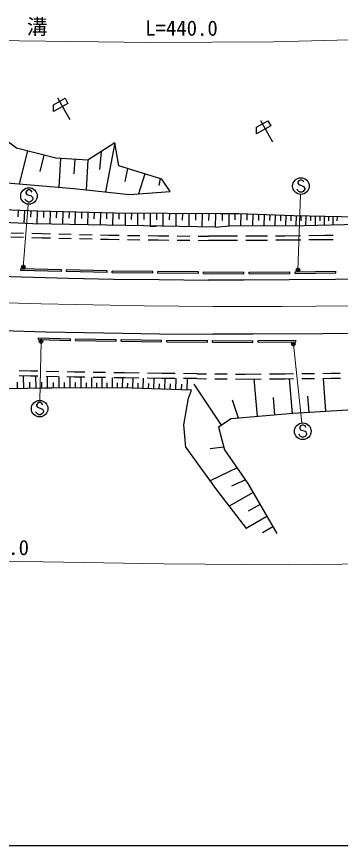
# Model space of a CAD drawing. Units: millimetres at full size, sheet at 1:1000; details may follow other scales. Extents: x -23043849 to 100512, y -219615026 to 21267.
# Drawn here: x -22776558 to -22737634, y -219430026 to -219330289 of the extents above; entities that cross this region are included whole.
import ezdxf
from ezdxf.enums import TextEntityAlignment as Align

# ---------------------------------------------------------------- set-up
doc = ezdxf.new("R2010")
doc.units = ezdxf.units.MM
doc.header["$LTSCALE"] = 1000
doc.header["$PDMODE"] = 32
doc.header["$PDSIZE"] = 500
for name, color, linetype, lineweight in [('M-BGD', 7, 'Continuous', 25), ('M-BMK', 2, 'Continuous', 13), ('M-STR-HTXT', 7, 'Continuous', 13), ('M-STR-STRC', 7, 'Continuous', 25), ('M-TTL-BAND', 7, 'Continuous', 25)]:
    doc.layers.add(name, color=color, linetype=linetype, lineweight=lineweight)
doc.styles.add('ＭＳ ゴシック', font='')
doc.styles.get('ＭＳ ゴシック').set_extended_font_data('MS Gothic')

msp = doc.modelspace()

# ---------------------------------------------------------------- linework, layer by layer
at = {"layer": 'M-BGD'}
for p, q in [((-22770383, -219340732), (-22772118, -219341708)), ((-22772116, -219340905), (-22770730, -219340125)), ((-22770123, -219342725), (-22771596, -219340125)), ((-22770730, -219340125), (-22770383, -219340732)), ((-22772118, -219341708), (-22772116, -219340905)), ((-22745999, -219343425), (-22747734, -219344401)), ((-22747734, -219344401), (-22747733, -219343598)), ((-22747733, -219343598), (-22746346, -219342818)), ((-22745739, -219345418), (-22747213, -219342818)), ((-22746346, -219342818), (-22745999, -219343425)), ((-22764753, -219345494), (-22765853, -219351390)), ((-22775245, -219346462), (-22776243, -219350412)), ((-22766408, -219346546), (-22766578, -219348673)), ((-22773270, -219346961), (-22773769, -219348936)), ((-22771279, -219347356), (-22771495, -219350813)), ((-22769550, -219347464), (-22769658, -219349193)), ((-22768003, -219347561), (-22768192, -219351131)), ((-22763212, -219348569), (-22763561, -219350115)), ((-22761151, -219349203), (-22761896, -219351626)), ((-22759285, -219349776), (-22759471, -219350600)), ((-22758117, -219351352), (-22759088, -219349837)), ((-22776377, -219353602), (-22776406, -219354367)), ((-22775611, -219353631), (-22775670, -219355168)), ((-22774843, -219353660), (-22774872, -219354429)), ((-22774075, -219353690), (-22774133, -219355222)), ((-22773308, -219353709), (-22773327, -219354476)), ((-22772541, -219353729), (-22772580, -219355253)), ((-22771779, -219353748), (-22771798, -219354510)), ((-22771016, -219353767), (-22771055, -219355284)), ((-22770258, -219353786), (-22770277, -219354545)), ((-22769499, -219353805), (-22769538, -219355314)), ((-22768745, -219353825), (-22768764, -219354579)), ((-22767991, -219353844), (-22768028, -219355345)), ((-22767240, -219353863), (-22767259, -219354613)), ((-22766490, -219353882), (-22766527, -219355375)), ((-22765743, -219353901), (-22765762, -219354647)), ((-22764997, -219353919), (-22765034, -219355405)), ((-22764254, -219353931), (-22764260, -219354673)), ((-22763511, -219353937), (-22763523, -219355435)), ((-22762762, -219353943), (-22762768, -219354692)), ((-22762013, -219353949), (-22762026, -219355464)), ((-22761256, -219353955), (-22761262, -219354713)), ((-22760498, -219353962), (-22760511, -219355494)), ((-22759732, -219353968), (-22759739, -219354734)), ((-22758966, -219353974), (-22758979, -219355524)), ((-22758192, -219353981), (-22758198, -219354755)), ((-22757417, -219353987), (-22757430, -219355554)), ((-22756634, -219353994), (-22756640, -219354777)), ((-22755850, -219354000), (-22755863, -219355584)), ((-22755058, -219354007), (-22755065, -219354799)), ((-22754266, -219354013), (-22754279, -219355615)), ((-22753465, -219354020), (-22753471, -219354821)), ((-22752664, -219354026), (-22752677, -219355647)), ((-22751853, -219354032), (-22751857, -219354842)), ((-22751043, -219354035), (-22751049, -219355492)), ((-22750315, -219354038), (-22750318, -219354766)), ((-22749587, -219354049), (-22749636, -219355481)), ((-22748870, -219354074), (-22748895, -219354790)), ((-22748154, -219354099), (-22748202, -219355474)), ((-22747466, -219354123), (-22747490, -219354810)), ((-22746778, -219354146), (-22746824, -219355468)), ((-22746118, -219354169), (-22746141, -219354830)), ((-22745457, -219354192), (-22745501, -219355461)), ((-22744823, -219354214), (-22744845, -219354849)), ((-22744188, -219354236), (-22744231, -219355455)), ((-22743579, -219354258), (-22743600, -219354867)), ((-22742970, -219354275), (-22742996, -219355449)), ((-22742383, -219354288), (-22742396, -219354875)), ((-22741796, -219354301), (-22741821, -219355440)), ((-22741226, -219354313), (-22741239, -219354883)), ((-22740657, -219354326), (-22740680, -219355412)), ((-22740113, -219354338), (-22740125, -219354881)), ((-22739570, -219354349), (-22739593, -219355385)), ((-22739053, -219354361), (-22739064, -219354879)), ((-22738535, -219354372), (-22738556, -219355360)), ((-22738041, -219354383), (-22738052, -219354877)), ((-22760510, -219355534), (-22759745, -219355522)), ((-22777219, -219356302), (-22775720, -219356342)), ((-22774720, -219356369), (-22773474, -219356402)), ((-22773474, -219356402), (-22772477, -219356425)), ((-22771478, -219356448), (-22769978, -219356483)), ((-22768978, -219356506), (-22767479, -219356541)), ((-22766479, -219356564), (-22765483, -219356587)), ((-22765483, -219356587), (-22764234, -219356604)), ((-22763234, -219356618), (-22761734, -219356638)), ((-22760734, -219356652), (-22759485, -219356669)), ((-22759485, -219356669), (-22758242, -219356680)), ((-22757242, -219356689), (-22755742, -219356703)), ((-22742416, -219356678), (-22744315, -219356699)), ((-22739517, -219356645), (-22741416, -219356666)), ((-22738517, -219356634), (-22739517, -219356645)), ((-22777233, -219356801), (-22775734, -219356842)), ((-22774734, -219356868), (-22773486, -219356902)), ((-22773486, -219356902), (-22772488, -219356925)), ((-22771488, -219356948), (-22769989, -219356983)), ((-22768989, -219357006), (-22767490, -219357041)), ((-22766490, -219357064), (-22765492, -219357087)), ((-22765492, -219357087), (-22764241, -219357104)), ((-22763241, -219357118), (-22761742, -219357138)), ((-22760742, -219357152), (-22759491, -219357169)), ((-22759491, -219357169), (-22758246, -219357180)), ((-22757246, -219357189), (-22755747, -219357203)), ((-22754747, -219357212), (-22753502, -219357223)), ((-22754742, -219356712), (-22753499, -219356723)), ((-22751510, -219357225), (-22753502, -219357223)), ((-22751509, -219356725), (-22753499, -219356723)), ((-22750012, -219357227), (-22751510, -219357225)), ((-22750013, -219356727), (-22751509, -219356725)), ((-22747517, -219356731), (-22749013, -219356729)), ((-22747515, -219357231), (-22749013, -219357229)), ((-22746416, -219356720), (-22747517, -219356731)), ((-22746412, -219357220), (-22747515, -219357231)), ((-22744315, -219356699), (-22745416, -219356710)), ((-22744310, -219357199), (-22745413, -219357210)), ((-22742410, -219357178), (-22744310, -219357199)), ((-22739511, -219357145), (-22741411, -219357166)), ((-22738509, -219357134), (-22739511, -219357145)), ((-22771175, -219360776), (-22776044, -219360646)), ((-22771180, -219360976), (-22771175, -219360776)), ((-22765683, -219360891), (-22770554, -219360783)), ((-22765687, -219361091), (-22765683, -219360891)), ((-22760170, -219360959), (-22765062, -219360905)), ((-22760172, -219361159), (-22760170, -219360959)), ((-22754705, -219361013), (-22759567, -219360976)), ((-22754707, -219361213), (-22754705, -219361013)), ((-22754104, -219361211), (-22754103, -219361011)), ((-22754103, -219361011), (-22749225, -219361034)), ((-22748600, -219361035), (-22743697, -219360995)), ((-22748598, -219361235), (-22748600, -219361035)), ((-22743087, -219360986), (-22738200, -219360929)), ((-22743085, -219361186), (-22743087, -219360986)), ((-22773944, -219369163), (-22773939, -219368963)), ((-22773939, -219368963), (-22770082, -219369051)), ((-22769458, -219369259), (-22769454, -219369059)), ((-22769454, -219369059), (-22764600, -219369150)), ((-22763979, -219369363), (-22763977, -219369163)), ((-22763977, -219369163), (-22759121, -219369215)), ((-22758505, -219369428), (-22758503, -219369228)), ((-22758503, -219369228), (-22753627, -219369284)), ((-22753025, -219369282), (-22748151, -219369294)), ((-22753025, -219369482), (-22753025, -219369282)), ((-22747525, -219369287), (-22743010, -219369245)), ((-22747523, -219369487), (-22747525, -219369287)), ((-22774874, -219373546), (-22776248, -219373506)), ((-22774859, -219372946), (-22776231, -219372907)), ((-22775677, -219375043), (-22775708, -219373522)), ((-22774006, -219373565), (-22774874, -219373546)), ((-22773993, -219372965), (-22774859, -219372946)), ((-22774223, -219375014), (-22774252, -219373560)), ((-22771507, -219373621), (-22773007, -219373588)), ((-22771493, -219373021), (-22772993, -219372988)), ((-22772823, -219374992), (-22772825, -219373592)), ((-22771455, -219374990), (-22771457, -219373622)), ((-22769639, -219373663), (-22770507, -219373643)), ((-22769627, -219373063), (-22770493, -219373044)), ((-22768361, -219373086), (-22769627, -219373063)), ((-22765861, -219373130), (-22767361, -219373104)), ((-22763595, -219373171), (-22764861, -219373148)), ((-22761837, -219373196), (-22763595, -219373171)), ((-22759079, -219373236), (-22760837, -219373211)), ((-22757481, -219373245), (-22759079, -219373236)), ((-22754884, -219373260), (-22756482, -219373251)), ((-22754884, -219373260), (-22753728, -219373270)), ((-22752728, -219373278), (-22751229, -219373291)), ((-22750229, -219373299), (-22749073, -219373309)), ((-22749073, -219373309), (-22747172, -219373292)), ((-22746172, -219373282), (-22744271, -219373265)), ((-22744271, -219373265), (-22743261, -219373256)), ((-22742261, -219373246), (-22740761, -219373233)), ((-22739761, -219373223), (-22738751, -219373214)), ((-22738751, -219373214), (-22737643, -219373203)), ((-22776438, -219375059), (-22776453, -219374298)), ((-22774950, -219375028), (-22774965, -219374301)), ((-22773523, -219375000), (-22773537, -219374299)), ((-22772139, -219374991), (-22772140, -219374307)), ((-22770787, -219374989), (-22770788, -219374321)), ((-22770119, -219374988), (-22770121, -219373652)), ((-22768372, -219373686), (-22769639, -219373663)), ((-22769465, -219374987), (-22769466, -219374333)), ((-22768811, -219374985), (-22768814, -219373678)), ((-22768170, -219374984), (-22768171, -219374343)), ((-22767529, -219374983), (-22767531, -219373701)), ((-22765872, -219373730), (-22767372, -219373703)), ((-22766900, -219374982), (-22766901, -219374353)), ((-22766271, -219374981), (-22766273, -219373723)), ((-22765654, -219374980), (-22765655, -219374363)), ((-22765037, -219374979), (-22765039, -219373745)), ((-22763605, -219373771), (-22764872, -219373748)), ((-22764431, -219374978), (-22764432, -219374371)), ((-22763824, -219374980), (-22763786, -219373768)), ((-22761845, -219373796), (-22763605, -219373771)), ((-22763207, -219375000), (-22763188, -219374383)), ((-22762591, -219375019), (-22762552, -219373786)), ((-22761963, -219375039), (-22761944, -219374412)), ((-22761336, -219375059), (-22761297, -219373804)), ((-22759085, -219373836), (-22760845, -219373811)), ((-22760698, -219375079), (-22760678, -219374441)), ((-22760060, -219375099), (-22760019, -219373823)), ((-22759409, -219375119), (-22759388, -219374469)), ((-22757487, -219373845), (-22759085, -219373836)), ((-22758758, -219375140), (-22758717, -219373838)), ((-22758090, -219375161), (-22758069, -219374493)), ((-22757421, -219375182), (-22757379, -219373846)), ((-22756736, -219375204), (-22756714, -219374518)), ((-22754888, -219373860), (-22756487, -219373851)), ((-22756050, -219375225), (-22756007, -219373854)), ((-22751914, -219379437), (-22755202, -219374516)), ((-22754888, -219373860), (-22753730, -219373870)), ((-22752730, -219373878), (-22751231, -219373891)), ((-22750231, -219373899), (-22749073, -219373909)), ((-22749073, -219373909), (-22747169, -219373892)), ((-22747617, -219378421), (-22747985, -219373899)), ((-22746169, -219373882), (-22744265, -219373865)), ((-22744265, -219373865), (-22743255, -219373856)), ((-22743399, -219378079), (-22743742, -219373860)), ((-22742255, -219373846), (-22740755, -219373833)), ((-22739755, -219373823), (-22738745, -219373814)), ((-22739403, -219377819), (-22739661, -219373822)), ((-22738745, -219373814), (-22737637, -219373803)), ((-22775074, -219374994), (-22772333, -219374976)), ((-22749879, -219378605), (-22750612, -219376437)), ((-22745508, -219378250), (-22745680, -219376141)), ((-22741401, -219377948), (-22741530, -219375950)), ((-22751650, -219382109), (-22753303, -219382306)), ((-22750062, -219384584), (-22753302, -219386159)), ((-22749045, -219386038), (-22750736, -219386811)), ((-22748123, -219387552), (-22751010, -219389210)), ((-22747295, -219388995), (-22748738, -219389824)), ((-22746466, -219390439), (-22748971, -219391877)), ((-22745746, -219391691), (-22746999, -219392410))]:
    msp.add_line(p, q, dxfattribs=at)
for points in [[(-22759088, -219349837), (-22764268, -219348244), (-22764753, -219345494), (-22768003, -219347561), (-22771850, -219347320), (-22776572, -219346127), (-22778321, -219344780), (-22779716, -219341337), (-22781160, -219338831)], [(-22752088, -219354031), (-22764696, -219353927), (-22774063, -219353690), (-22784399, -219353296), (-22792424, -219353040), (-22797094, -219352998), (-22796925, -219351992), (-22792548, -219351430), (-22786968, -219351549), (-22781738, -219351257), (-22778168, -219350250), (-22769670, -219350967), (-22762994, -219351706), (-22758117, -219351352)], [(-22752656, -219355647), (-22763462, -219355436), (-22774598, -219355213), (-22787126, -219354685), (-22798683, -219354424), (-22799449, -219355056)], [(-22730750, -219354630), (-22735629, -219354436), (-22743281, -219354268), (-22749841, -219354040), (-22752088, -219354031)], [(-22752656, -219355647), (-22751008, -219355488), (-22741988, -219355444), (-22735529, -219355285), (-22732115, -219355264), (-22731229, -219355976)], [(-22771180, -219360976), (-22776049, -219360846), (-22776044, -219360646)], [(-22765687, -219361091), (-22770558, -219360983), (-22770554, -219360783)], [(-22760172, -219361159), (-22765064, -219361105), (-22765062, -219360905)], [(-22754707, -219361213), (-22759569, -219361176), (-22759567, -219360976)], [(-22754104, -219361211), (-22749226, -219361234), (-22749225, -219361034)], [(-22748598, -219361235), (-22743695, -219361195), (-22743697, -219360995)], [(-22743085, -219361186), (-22738198, -219361129), (-22738200, -219360929)], [(-22773944, -219369163), (-22770087, -219369251), (-22770082, -219369051)], [(-22769458, -219369259), (-22764604, -219369350), (-22764600, -219369150)], [(-22763979, -219369363), (-22759123, -219369415), (-22759121, -219369215)], [(-22758505, -219369428), (-22753629, -219369484), (-22753627, -219369284)], [(-22753025, -219369482), (-22748151, -219369494), (-22748151, -219369294)], [(-22747523, -219369487), (-22743008, -219369445), (-22743010, -219369245)], [(-22755550, -219375241), (-22763933, -219374977), (-22773195, -219374993), (-22785818, -219375248), (-22799360, -219375139), (-22800622, -219375679), (-22802783, -219379629), (-22804887, -219382991)], [(-22756224, -219382139), (-22756467, -219379409), (-22755911, -219376205), (-22755550, -219375241)], [(-22706168, -219388511), (-22708531, -219382361), (-22710726, -219376021), (-22711572, -219375056), (-22718718, -219376189), (-22724899, -219376670), (-22733502, -219377438), (-22743293, -219378070)], [(-22743293, -219378070), (-22750778, -219378678), (-22752294, -219379691), (-22751562, -219382439), (-22748752, -219386457), (-22745285, -219392495)], [(-22756224, -219382139), (-22752510, -219387249), (-22748920, -219391943)]]:
    msp.add_lwpolyline(points, dxfattribs=at)
at = {"layer": 'M-BMK'}
msp.add_arc((-22748273, -218345172), 1020000, 263.46499, 278.33339, dxfattribs=at)
at = {"layer": 'M-STR-HTXT'}
for p, q in [((-22742735, -219360790), (-22742411, -219351692)), ((-22775753, -219360439), (-22775148, -219352884)), ((-22773620, -219369359), (-22773765, -219376469)), ((-22743286, -219369694), (-22742258, -219379211))]:
    msp.add_line(p, q, dxfattribs=at)
for points in [[(-22719727, -219332649), (-22745668, -219333313), (-22760481, -219333392), (-22782589, -219333142), (-22798663, -219332349)], [(-22758904, -219396133), (-22785431, -219395693), (-22805370, -219394864), (-22820644, -219393755), (-22857535, -219390618), (-22889267, -219387015), (-22932776, -219382283), (-22960015, -219379370), (-22973502, -219378237), (-22991634, -219376978), (-23016096, -219375688)], [(-22708915, -219395302), (-22724469, -219396008), (-22743917, -219396259), (-22758904, -219396133)]]:
    msp.add_lwpolyline(points, dxfattribs=at)
for centre, radius in [((-22775753, -219360439), 150), ((-22775753, -219360439), 120), ((-22775753, -219360439), 90), ((-22775753, -219360439), 60), ((-22775753, -219360439), 30), ((-22775753, -219360439), 20), ((-22742735, -219360790), 150), ((-22742735, -219360790), 120), ((-22742735, -219360790), 90), ((-22742735, -219360790), 60), ((-22742735, -219360790), 30), ((-22742735, -219360790), 20), ((-22773620, -219369359), 150), ((-22773620, -219369359), 120), ((-22773620, -219369359), 90), ((-22773620, -219369359), 60), ((-22773620, -219369359), 30), ((-22773620, -219369359), 20), ((-22743286, -219369694), 150), ((-22743286, -219369694), 120), ((-22743286, -219369694), 90), ((-22743286, -219369694), 60), ((-22743286, -219369694), 30), ((-22743286, -219369694), 20)]:
    msp.add_circle(centre, radius, dxfattribs=at)
for p in [(-22775753, -219360439), (-22742735, -219360790), (-22773620, -219369359), (-22743286, -219369694)]:
    msp.add_point(p, dxfattribs=at)
at = {"layer": 'M-STR-STRC'}
for p, q in [((-22742647, -219350049), (-22742738, -219350231)), ((-22742738, -219350231), (-22742738, -219350322)), ((-22742738, -219350322), (-22742647, -219350503)), ((-22742466, -219349958), (-22742647, -219350049)), ((-22742647, -219350503), (-22742102, -219350685)), ((-22742284, -219349958), (-22742466, -219349958)), ((-22742102, -219350049), (-22742284, -219349958)), ((-22742011, -219350231), (-22742102, -219350049)), ((-22742102, -219350685), (-22742011, -219350776)), ((-22775340, -219351241), (-22775431, -219351423)), ((-22775431, -219351423), (-22775431, -219351514)), ((-22775431, -219351514), (-22775340, -219351696)), ((-22775159, -219351150), (-22775340, -219351241)), ((-22775340, -219351696), (-22774795, -219351877)), ((-22774977, -219351150), (-22775159, -219351150)), ((-22774795, -219351241), (-22774977, -219351150)), ((-22774704, -219351423), (-22774795, -219351241)), ((-22742738, -219351231), (-22742829, -219351049)), ((-22742647, -219351322), (-22742738, -219351231)), ((-22742466, -219351413), (-22742647, -219351322)), ((-22742284, -219351413), (-22742466, -219351413)), ((-22742102, -219351322), (-22742284, -219351413)), ((-22742011, -219351231), (-22742102, -219351322)), ((-22742011, -219350776), (-22741920, -219350958)), ((-22741920, -219351049), (-22742011, -219351231)), ((-22741920, -219350958), (-22741920, -219351049)), ((-22775431, -219352423), (-22775522, -219352241)), ((-22775340, -219352514), (-22775431, -219352423)), ((-22775159, -219352605), (-22775340, -219352514)), ((-22774977, -219352605), (-22775159, -219352605)), ((-22774795, -219352514), (-22774977, -219352605)), ((-22774795, -219351877), (-22774704, -219351968)), ((-22774704, -219352423), (-22774795, -219352514)), ((-22774704, -219351968), (-22774613, -219352150)), ((-22774613, -219352241), (-22774704, -219352423)), ((-22774613, -219352150), (-22774613, -219352241)), ((-22774058, -219376834), (-22774149, -219377016)), ((-22774149, -219377016), (-22774149, -219377107)), ((-22774149, -219377107), (-22774058, -219377289)), ((-22773876, -219376743), (-22774058, -219376834)), ((-22774058, -219377289), (-22773513, -219377471)), ((-22773695, -219376743), (-22773876, -219376743)), ((-22773513, -219376834), (-22773695, -219376743)), ((-22773422, -219377016), (-22773513, -219376834)), ((-22773513, -219377471), (-22773422, -219377562)), ((-22773422, -219377562), (-22773331, -219377743)), ((-22774149, -219378016), (-22774240, -219377834)), ((-22774058, -219378107), (-22774149, -219378016)), ((-22773876, -219378198), (-22774058, -219378107)), ((-22773695, -219378198), (-22773876, -219378198)), ((-22773513, -219378107), (-22773695, -219378198)), ((-22773422, -219378016), (-22773513, -219378107)), ((-22773331, -219377834), (-22773422, -219378016)), ((-22773331, -219377743), (-22773331, -219377834)), ((-22742425, -219379552), (-22742516, -219379734)), ((-22742243, -219379461), (-22742425, -219379552)), ((-22742061, -219379461), (-22742243, -219379461)), ((-22741879, -219379552), (-22742061, -219379461)), ((-22741788, -219379734), (-22741879, -219379552)), ((-22742516, -219380734), (-22742607, -219380552)), ((-22742516, -219379734), (-22742516, -219379824)), ((-22742516, -219379824), (-22742425, -219380006)), ((-22742425, -219380006), (-22741879, -219380188)), ((-22741879, -219380188), (-22741788, -219380279)), ((-22741788, -219380279), (-22741697, -219380461)), ((-22741697, -219380552), (-22741788, -219380734)), ((-22741697, -219380461), (-22741697, -219380552)), ((-22742425, -219380824), (-22742516, -219380734)), ((-22742243, -219380915), (-22742425, -219380824)), ((-22742061, -219380915), (-22742243, -219380915)), ((-22741879, -219380824), (-22742061, -219380915)), ((-22741788, -219380734), (-22741879, -219380824))]:
    msp.add_line(p, q, dxfattribs=at)
for points in [[(-22833102, -219358329), (-22824463, -219359036), (-22818913, -219359472), (-22813434, -219359855), (-22807734, -219360209), (-22801301, -219360568), (-22790725, -219361087), (-22782489, -219361402), (-22775941, -219361622), (-22770303, -219361778), (-22764897, -219361867), (-22759405, -219361942), (-22753472, -219361991)], [(-22680286, -219359715), (-22685774, -219360068), (-22691318, -219360393), (-22696723, -219360670), (-22702396, -219360941), (-22707724, -219361191), (-22712259, -219361364), (-22720796, -219361619), (-22725589, -219361711), (-22731990, -219361827), (-22738231, -219361912), (-22743786, -219361979), (-22749267, -219361991), (-22753472, -219361991)], [(-22832266, -219364924), (-22826583, -219365383), (-22821064, -219365817), (-22815687, -219366209), (-22809596, -219366607), (-22803345, -219366983), (-22796929, -219367329), (-22790829, -219367600), (-22785130, -219367831), (-22778303, -219368073), (-22773050, -219368216), (-22766086, -219368352), (-22759375, -219368451), (-22752976, -219368508)], [(-22679794, -219366197), (-22685113, -219366543), (-22690753, -219366861), (-22696137, -219367161), (-22701051, -219367416), (-22707364, -219367703), (-22712158, -219367895), (-22720066, -219368166), (-22726205, -219368287), (-22731970, -219368377), (-22739764, -219368474), (-22748162, -219368523), (-22752976, -219368508)]]:
    msp.add_lwpolyline(points, dxfattribs=at)
for centre in [(-22742375, -219350685), (-22775068, -219351877), (-22773785, -219377471), (-22742152, -219380188)]:
    msp.add_circle(centre, 1000, dxfattribs=at)
at = {"layer": 'M-TTL-BAND'}
msp.add_line((-23043849, -219430026), (-22504849, -219430026), dxfattribs=at)

# ---------------------------------------------------------------- texts
at = {"layer": 'M-STR-HTXT', "style": 'ＭＳ ゴシック'}
msp.add_text('側\u3000溝', height=1833, rotation=359.574, dxfattribs=at).set_placement((-22776590, -219332950), align=Align.BOTTOM_CENTER)
for s, rotation, p in [('L=440.0', 359.846, (-22761107, -219333130)), ('L=492.0', 358.699, (-22783826, -219395465))]:
    msp.add_text(s, height=1833, rotation=rotation, dxfattribs=at).set_placement(p, align=Align.BOTTOM_LEFT)

doc.saveas('drawing.dxf')
